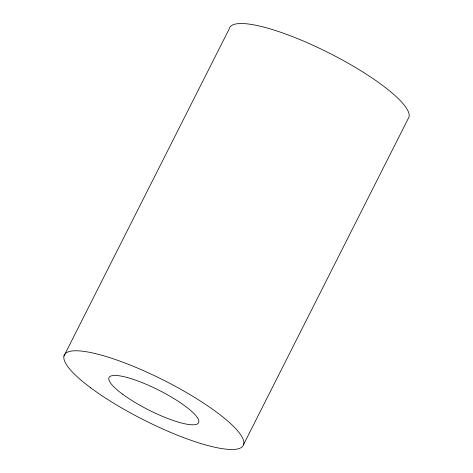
<?xml version="1.0" encoding="UTF-8"?>
<svg xmlns="http://www.w3.org/2000/svg" width="473" height="473" viewBox="0 0 473 473"><rect width="100%" height="100%" fill="white"/><g stroke="black" fill="none" stroke-linecap="round" stroke-linejoin="round"><path stroke-width="0.71" d="M63.938 356.08L229.245 28.823A100.264 22.213 26.8 0 1 324.236 50.593A100.264 22.213 26.8 0 1 409.062 116.92L243.755 444.177M90.745 387.836A100.264 22.213 26.8 0 0 241.035 447.677A100.264 22.213 26.8 0 0 129.756 364.872A100.264 22.213 26.8 0 0 90.745 387.836M122.294 393.985A50.132 11.104 26.8 0 0 197.442 423.903A50.132 11.104 26.8 0 0 141.799 382.497A50.132 11.104 26.8 0 0 122.294 393.985"/></g></svg>
